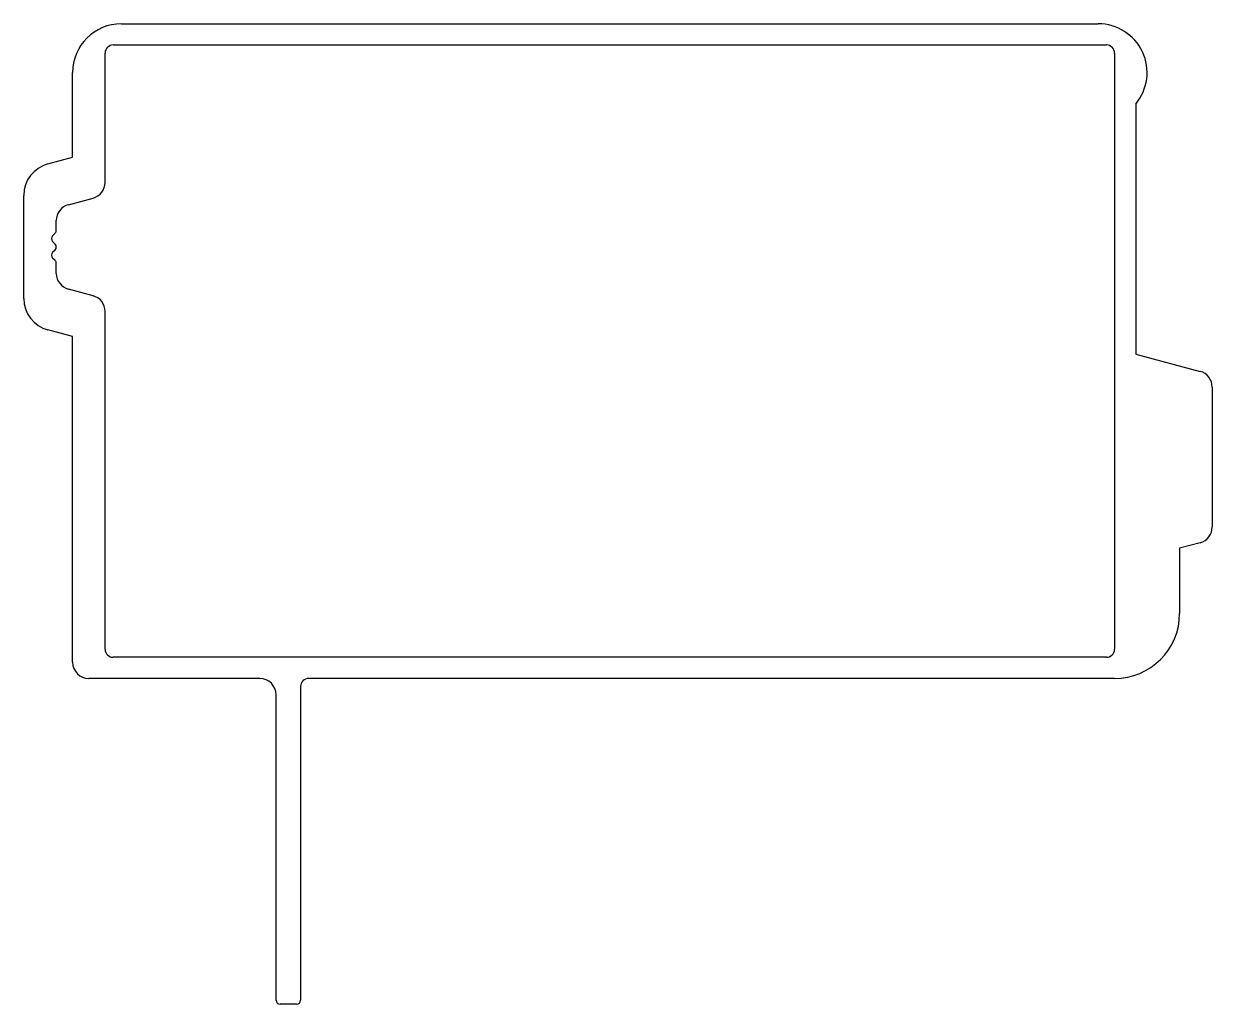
# Model space of a CAD drawing. Header units: millimetres. Extents: x 1148.6 to 1221.6, y 958.2 to 1018.4.
import ezdxf

# ---------------------------------------------------------------- set-up
doc = ezdxf.new("R2010")
doc.units = ezdxf.units.MM
doc.layers.add('gruba', color=10, linetype='Continuous', lineweight=40)

msp = doc.modelspace()

# ---------------------------------------------------------------- linework, layer by layer
at = {"layer": 'gruba', "color": 0, "lineweight": -2}
for p, q in [((1154.599, 1018.401), (1214.599, 1018.401)), ((1154.099, 1017.101), (1215.099, 1017.101)), ((1153.599, 1008.666), (1153.599, 1016.601)), ((1215.599, 1016.601), (1215.599, 980.001)), ((1151.599, 1010.201), (1151.599, 1015.401)), ((1216.899, 1013.474), (1216.899, 998.12)), ((1150.082, 1009.794), (1151.599, 1010.201)), ((1148.599, 1001.539), (1148.599, 1007.862)), ((1151.341, 1007.293), (1152.858, 1007.7)), ((1150.599, 1005.719), (1150.599, 1006.327)), ((1150.371, 1005.387), (1150.526, 1005.542)), ((1150.526, 1004.877), (1150.371, 1005.033)), ((1150.371, 1004.368), (1150.526, 1004.524)), ((1150.526, 1003.859), (1150.371, 1004.015)), ((1150.599, 1003.074), (1150.599, 1003.682)), ((1152.858, 1001.701), (1151.341, 1002.108)), ((1153.599, 980.001), (1153.599, 1000.735)), ((1151.599, 999.201), (1150.082, 999.607)), ((1151.599, 979.201), (1151.599, 999.201)), ((1216.899, 998.12), (1220.858, 997.059)), ((1221.599, 996.094), (1221.599, 987.504)), ((1220.858, 986.538), (1219.599, 986.201)), ((1219.599, 986.201), (1219.599, 982.201)), ((1215.099, 979.501), (1154.099, 979.501)), ((1163.099, 978.201), (1152.599, 978.201)), ((1215.599, 978.201), (1166.099, 978.201)), ((1165.599, 977.701), (1165.599, 958.451)), ((1164.099, 958.451), (1164.099, 977.201)), ((1165.349, 958.201), (1164.349, 958.201))]:
    msp.add_line(p, q, dxfattribs=at)
for centre, radius, start, end in [((1154.599, 1015.401), 3, 90, 180), ((1214.599, 1015.401), 3, 320.05549, 90), ((1154.099, 1016.601), 0.5, 90, 180), ((1215.099, 1016.601), 0.5, 0, 90), ((1150.599, 1007.862), 2, 105, 180), ((1152.599, 1008.666), 1, 285, 0), ((1151.599, 1006.327), 1, 105, 180), ((1150.547, 1005.21), 0.25, 135, 225), ((1150.349, 1005.719), 0.25, 315, 0), ((1150.349, 1004.701), 0.25, 315, 45), ((1150.547, 1004.191), 0.25, 135, 225), ((1150.349, 1003.682), 0.25, 0, 45), ((1151.599, 1003.074), 1, 180, 255), ((1152.599, 1000.735), 1, 0, 75), ((1150.599, 1001.539), 2, 180, 255), ((1220.599, 996.094), 1, 0, 75), ((1220.599, 987.504), 1, 285, 0), ((1215.599, 982.201), 4, 270, 0), ((1154.099, 980.001), 0.5, 180, 270), ((1215.099, 980.001), 0.5, 270, 0), ((1152.599, 979.201), 1, 180, 270), ((1163.099, 977.201), 1, 0, 90), ((1166.099, 977.701), 0.5, 90, 180), ((1164.349, 958.451), 0.25, 180, 270), ((1165.349, 958.451), 0.25, 270, 0)]:
    msp.add_arc(centre, radius, start, end, dxfattribs=at)

doc.saveas('drawing.dxf')
